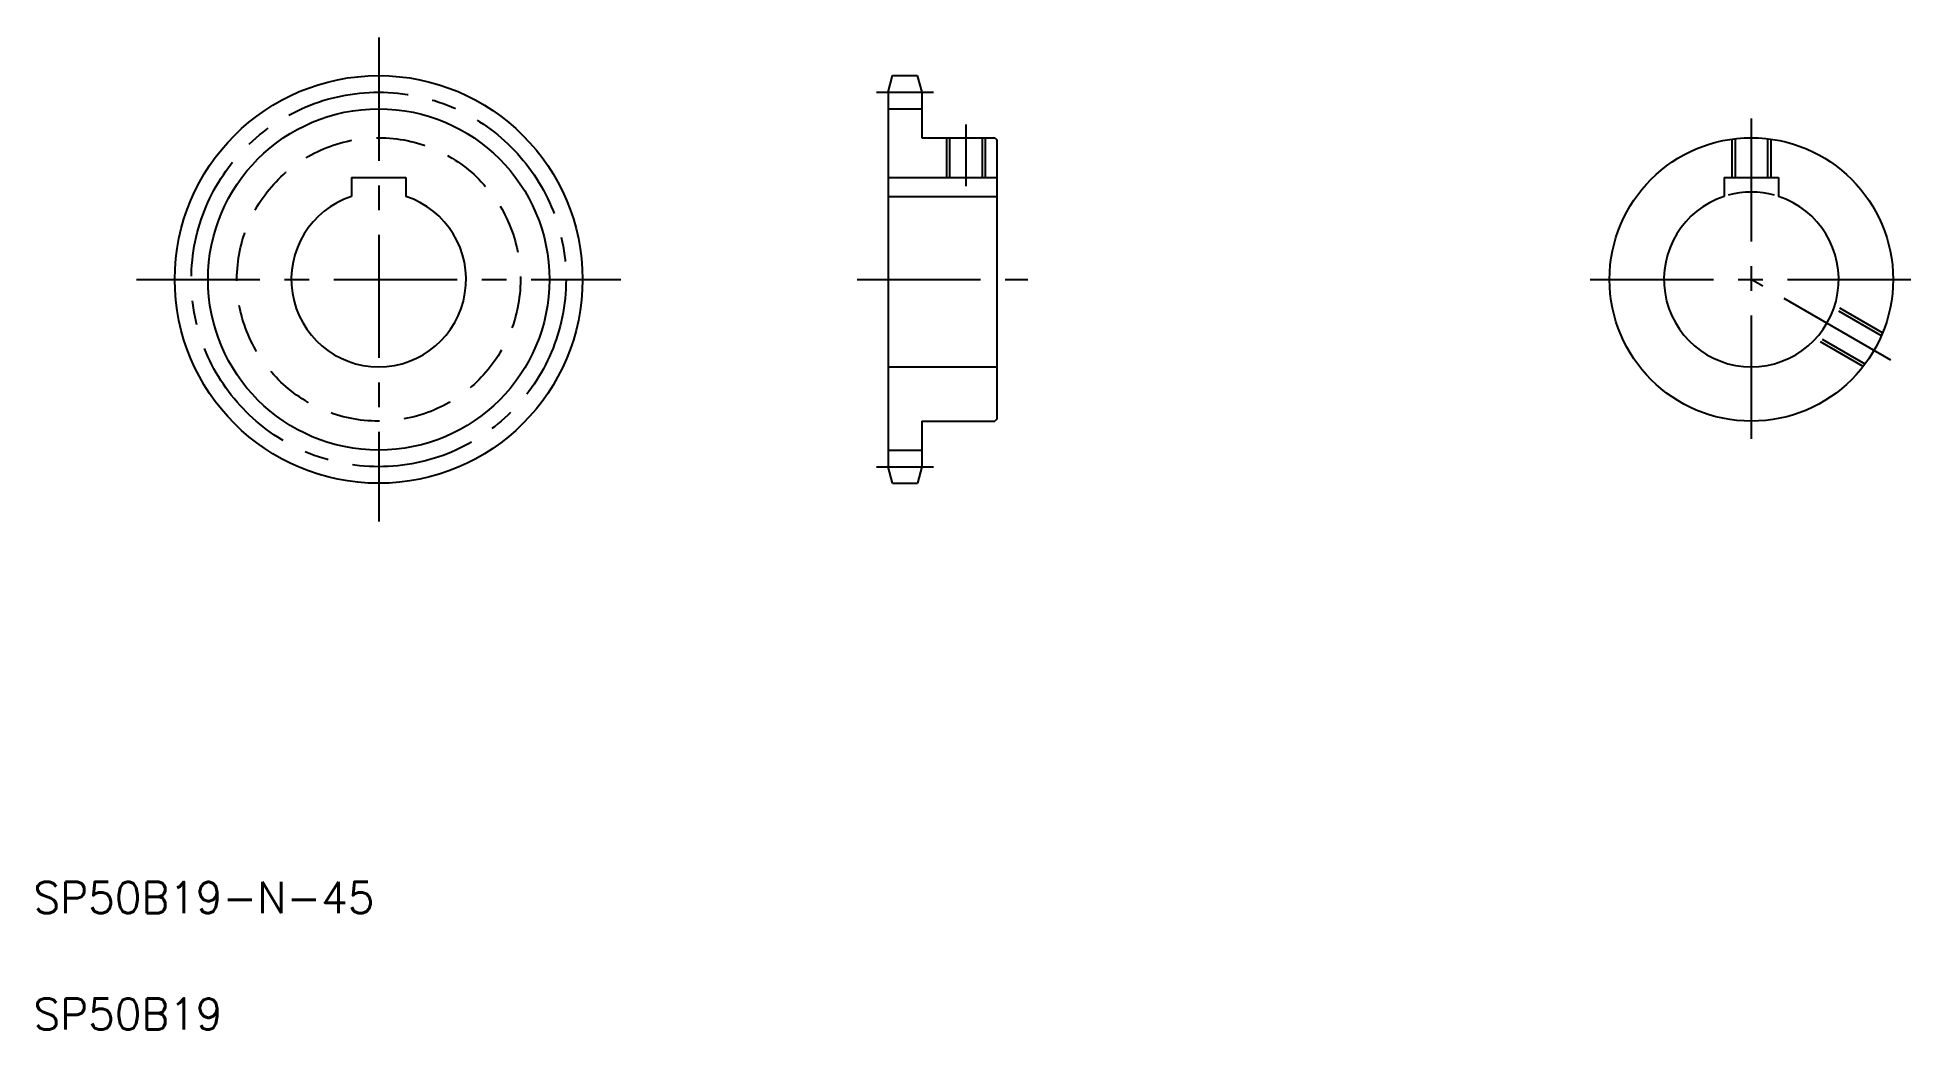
# Model space of a CAD drawing. Extents: x 21 to 504, y 20 to 276.
import ezdxf

# ---------------------------------------------------------------- set-up
doc = ezdxf.new("R2010")
doc.units = 0
doc.linetypes.add('CENTER', pattern=[50.8, 31.75, -6.35, 6.35, -6.35])
doc.linetypes.add('DASHED', pattern=[19.05, 12.7, -6.35])
doc.layers.get('0').update_dxf_attribs({"linetype": 'CONTINUOUS'})
doc.layers.add('CENTER', color=1, linetype='CENTER')
doc.styles.get("Standard").update_dxf_attribs({"font": 'txt', "bigfont": 'BIGFONT'})

msp = doc.modelspace()

# ---------------------------------------------------------------- linework, layer by layer
at = {"color": 7, "linetype": 'CONTINUOUS'}
for p, q in [((240.05, 261.41), (241.19, 265.69)), ((241.19, 265.69), (247.51, 265.69)), ((247.51, 265.69), (248.75, 261.41)), ((240.05, 261.41), (240.05, 164.96)), ((248.75, 261.41), (248.75, 249.69)), ((240.05, 257.14), (248.75, 257.14)), ((248.75, 249.69), (267.55, 249.69)), ((255.85, 249.69), (255.85, 239.49)), ((264.25, 249.69), (264.25, 239.49)), ((267.55, 249.69), (268.05, 249.19)), ((268.05, 249.19), (268.05, 177.19)), ((101.88, 239.49), (115.88, 239.49)), ((101.88, 239.49), (101.88, 234.57)), ((115.88, 239.49), (115.88, 234.57)), ((240.05, 239.49), (268.05, 239.49)), ((455.31, 239.49), (469.31, 239.49)), ((455.31, 239.49), (455.31, 234.57)), ((469.31, 239.49), (469.31, 234.57)), ((240.05, 234.57), (268.05, 234.57)), ((240.05, 190.69), (268.05, 190.69)), ((248.75, 176.69), (267.55, 176.69)), ((248.75, 176.69), (248.75, 164.96)), ((253.45, 176.69), (253.45, 176.69)), ((258.15, 176.69), (258.15, 176.69)), ((268.05, 177.19), (267.55, 176.69)), ((240.05, 169.24), (248.75, 169.24)), ((241.19, 160.69), (240.05, 164.96)), ((248.75, 164.96), (247.6, 160.69)), ((241.19, 160.69), (247.6, 160.69))]:
    msp.add_line(p, q, dxfattribs=at)
at = {"color": 3, "linetype": 'CONTINUOUS'}
for p, q in [((255.05, 249.69), (255.05, 239.49)), ((265.05, 249.69), (265.05, 239.49))]:
    msp.add_line(p, q, dxfattribs=at)
at = {"color": 3, "linetype": 'DASHED'}
for p, q in [((457.31, 249.35), (457.31, 239.49)), ((458.11, 249.47), (458.11, 239.49)), ((466.51, 249.47), (466.51, 239.49)), ((467.31, 249.35), (467.31, 239.49)), ((495.83, 198.69), (483.58, 205.76)), ((496.12, 199.44), (483.81, 206.55)), ((491.63, 191.41), (479.38, 198.48)), ((491.12, 190.78), (478.81, 197.89))]:
    msp.add_line(p, q, dxfattribs=at)
at = {"color": 7, "linetype": 'CONTINUOUS'}
for centre, radius in [((108.88, 213.19), 52.5), ((462.31, 213.19), 36.5)]:
    msp.add_circle(centre, radius, dxfattribs=at)
at = {"color": 3, "linetype": 'CONTINUOUS'}
msp.add_circle((108.88, 213.19), 43.95, dxfattribs=at)
at = {"color": 3, "linetype": 'DASHED'}
msp.add_circle((108.88, 213.19), 36.5, dxfattribs=at)
at = {"color": 7, "linetype": 'CONTINUOUS'}
for centre in [(108.88, 213.19), (462.31, 213.19)]:
    msp.add_arc(centre, 22.5, 108.1262, 71.8738, dxfattribs=at)
at = {"color": 3, "linetype": 'CONTINUOUS'}
msp.add_arc((462.31, 213.19), 22.5, 74.534, 105.466, dxfattribs=at)
at = {"layer": 'CENTER', "color": 1, "linetype": 'CENTER'}
for p, q in [((108.88, 275.52), (108.88, 150.86)), ((237.05, 261.41), (251.75, 261.41)), ((260.05, 253.09), (260.05, 237.26)), ((462.31, 254.69), (462.31, 171.69)), ((46.55, 213.19), (171.21, 213.19)), ((232.05, 213.19), (276.05, 213.19)), ((420.81, 213.19), (503.81, 213.19)), ((498.25, 192.44), (462.31, 213.19)), ((237.05, 164.96), (251.75, 164.96))]:
    msp.add_line(p, q, dxfattribs=at)
msp.add_circle((108.88, 213.19), 48.23, dxfattribs=at)

# ---------------------------------------------------------------- texts
at = {"color": 7, "linetype": 'CONTINUOUS'}
for s, p in [('SP50B19-N-45', (20, 50)), ('SP50B19', (20, 20))]:
    msp.add_text(s, height=8, dxfattribs=at).set_placement(p)

doc.saveas('drawing.dxf')
